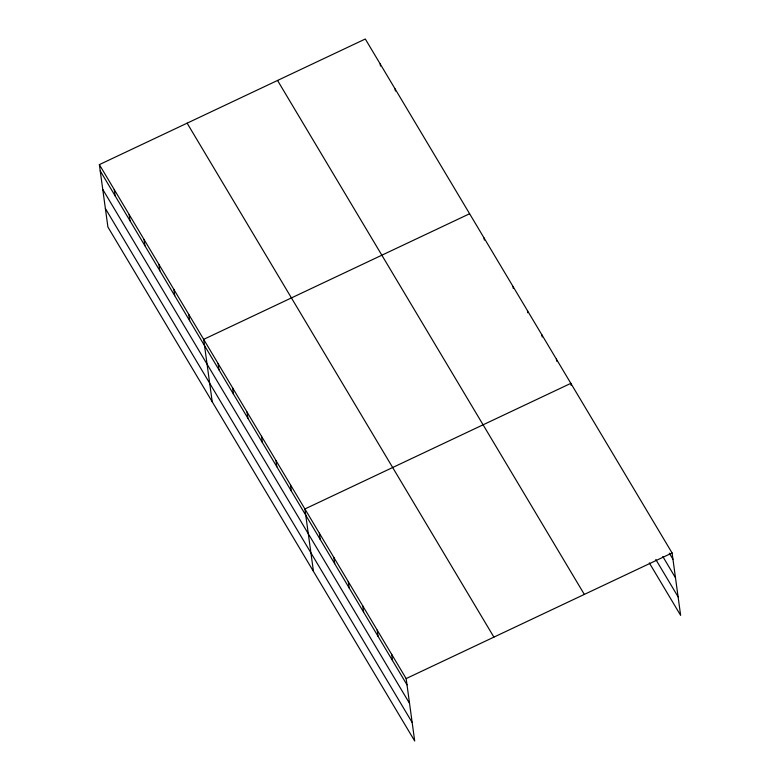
<?xml version="1.0" encoding="UTF-8"?>
<svg xmlns="http://www.w3.org/2000/svg" width="780" height="780" viewBox="0 0 780 780"><rect width="100%" height="100%" fill="white"/><g stroke="black" fill="none" stroke-linecap="round" stroke-linejoin="round"><path stroke-width="1.17" d="M99.362 164.619L406.146 678.581L414.697 741L107.913 227.038L99.362 164.619L365.303 39L672.087 552.962L680.638 615.381L649.301 562.887M469.609 213.749L203.668 339.368L212.219 401.788M406.146 678.581L672.087 552.962M669.328 553.166L672.945 559.221M662.825 556.55L675.48 577.756M655.804 559.494L678.103 596.846M277.543 80.457L584.327 594.409M187.122 123.162L493.906 637.124M100.22 170.878L407.004 684.84M102.755 189.413L409.539 703.375M105.378 208.504L412.152 722.465M571.135 385.437L570.853 383.351L304.902 508.969L313.453 571.389M556.384 359.122L556.676 361.208M541.925 334.893L542.207 336.979M527.465 310.664L527.748 312.751M512.996 286.435L513.289 288.522M484.078 237.978L484.36 240.064M395.109 88.93L395.392 91.016M380.201 63.96L380.494 66.046M391.687 654.352L392.535 660.611M377.218 630.113L378.076 636.383M362.758 605.885L363.616 612.154M348.29 581.656L349.148 587.925M333.83 557.427L334.688 563.696M319.371 533.198L320.229 539.458M290.443 484.741L291.301 491M275.983 460.512L276.841 466.772M261.514 436.283L262.373 442.543M247.055 412.055L247.913 418.314M232.596 387.826L233.454 394.085M218.127 363.597L218.985 369.856M188.77 314.398L189.628 320.658M173.862 289.439L174.72 295.698M158.964 264.469L159.822 270.738M144.066 239.509L144.924 245.768M129.168 214.549L130.026 220.808M114.26 189.579L115.118 195.848"/></g></svg>
